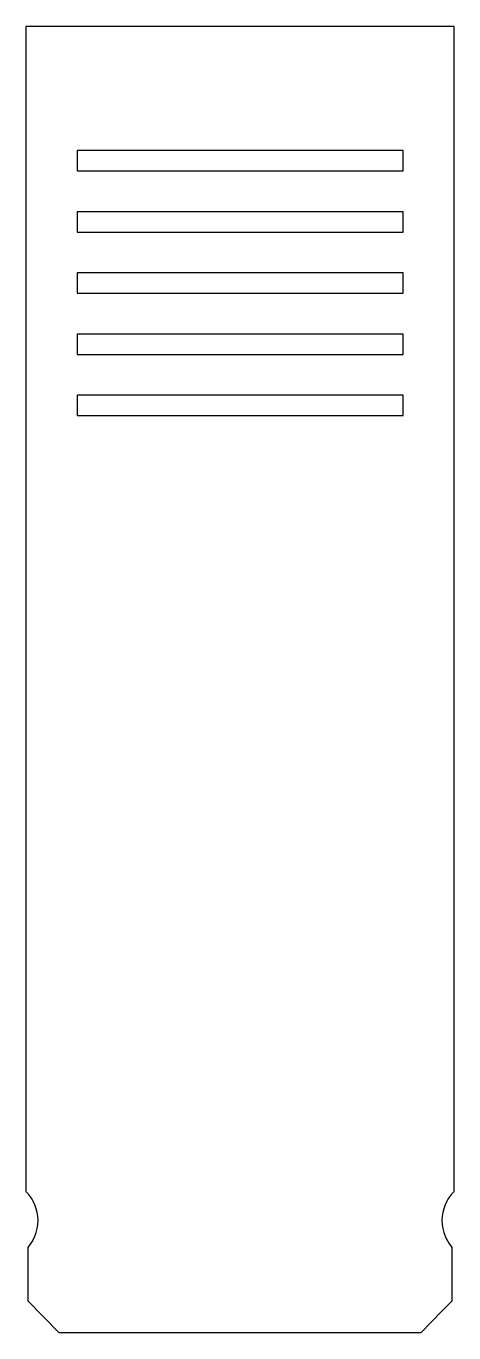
# Model space of a CAD drawing. Extents: x -507.7 to -486.7, y -128.9 to -64.8.
import ezdxf

# ---------------------------------------------------------------- set-up
doc = ezdxf.new("R2010")
doc.units = 0

msp = doc.modelspace()

# ---------------------------------------------------------------- linework, layer by layer
at = {"layer": 'Layer 1', "color": 10}
for points in [[(-486.846008, -124.675608), (-486.846008, -124.686442), (-486.846008, -124.735896), (-486.846008, -125.363001), (-486.846008, -127.315516), (-487.330994, -127.809992), (-488.370697, -128.870005), (-498.883698, -128.870005), (-506.122559, -128.870005), (-507.647003, -127.315897), (-507.647003, -125.363001), (-507.647003, -124.735896), (-507.647003, -124.686442), (-507.647003, -124.675608), (-507.606995, -124.631007), (-507.493011, -124.473002), (-507.425049, -124.357005), (-507.394012, -124.303995), (-507.311005, -124.126994), (-507.246002, -123.941996), (-507.200012, -123.751002), (-507.17099, -123.557001), (-507.161987, -123.359995), (-507.17099, -123.163996), (-507.200012, -122.969996), (-507.246002, -122.779002), (-507.311005, -122.594004), (-507.394012, -122.415995), (-507.457062, -122.309), (-507.493011, -122.247996), (-507.606995, -122.090006), (-507.737, -121.943995), (-507.747009, -121.934702), (-507.747009, -121.911646), (-507.747009, -121.870676), (-507.747009, -121.812205), (-507.747009, -121.737009), (-507.747009, -121.652521), (-507.747009, -121.546915), (-507.747009, -121.422541), (-507.747009, -121.357996), (-507.747009, -64.762995), (-507.161987, -64.762995), (-487.330994, -64.762995), (-486.747009, -64.762995), (-486.747009, -121.357996), (-486.747009, -121.422587), (-486.747009, -121.547068), (-486.747009, -121.652781), (-486.747009, -121.737376), (-486.747009, -121.812693), (-486.747009, -121.871287), (-486.747009, -121.912394), (-486.747009, -121.935633), (-486.756012, -121.943995), (-486.885986, -122.090006), (-487, -122.247996), (-487.03595, -122.309), (-487.098999, -122.415995), (-487.182007, -122.594004), (-487.247009, -122.779002), (-487.292999, -122.969996), (-487.321991, -123.163996), (-487.330994, -123.359995), (-487.321991, -123.557001), (-487.292999, -123.751002), (-487.247009, -123.941996), (-487.182007, -124.126994), (-487.098999, -124.303995), (-487.067963, -124.357005), (-487, -124.473002), (-486.885986, -124.631007), (-486.846008, -124.675608)], [(-505.248993, -70.866999), (-505.248993, -71.868006), (-489.243988, -71.868006), (-489.243988, -70.866999), (-505.248993, -70.866999)], [(-505.248993, -73.868006), (-505.248993, -74.868998), (-489.243988, -74.868998), (-489.243988, -73.868006), (-505.248993, -73.868006)], [(-505.248993, -76.870005), (-505.248993, -77.870005), (-489.243988, -77.870005), (-489.243988, -76.870005), (-505.248993, -76.870005)], [(-505.248993, -79.870997), (-505.248993, -80.870997), (-489.243988, -80.870997), (-489.243988, -79.870997), (-505.248993, -79.870997)], [(-505.248993, -82.872004), (-505.248993, -83.872004), (-489.243988, -83.872004), (-489.243988, -82.872004), (-505.248993, -82.872004), (-505.248993, -82.872004)]]:
    msp.add_lwpolyline(points, dxfattribs=at)

doc.saveas('drawing.dxf')
